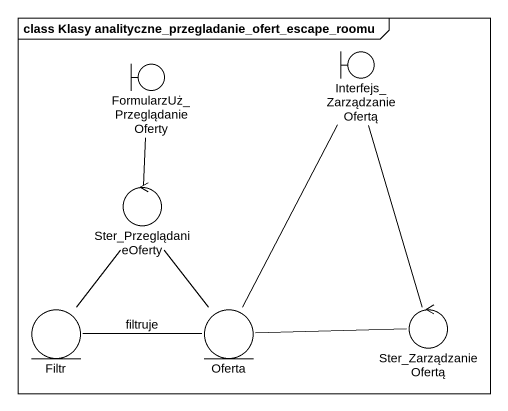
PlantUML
@startuml
mainframe class Klasy analityczne_przegladanie_ofert_escape_roomu
boundary "FormularzUż_PrzeglądanieOferty" as FormularzUż
boundary Interfejs_ZarządzanieOfertą
control Ster_PrzeglądanieOferty
entity Filtr
entity Oferta
control Ster_ZarządzanieOfertą
FormularzUż -- Ster_PrzeglądanieOferty
Interfejs_ZarządzanieOfertą -- Oferta
Interfejs_ZarządzanieOfertą -- Ster_ZarządzanieOfertą
Ster_PrzeglądanieOferty -- Filtr
Ster_PrzeglądanieOferty -- Oferta
Oferta -left- Filtr : filtruje
Oferta -right- Ster_ZarządzanieOfertą
@enduml
